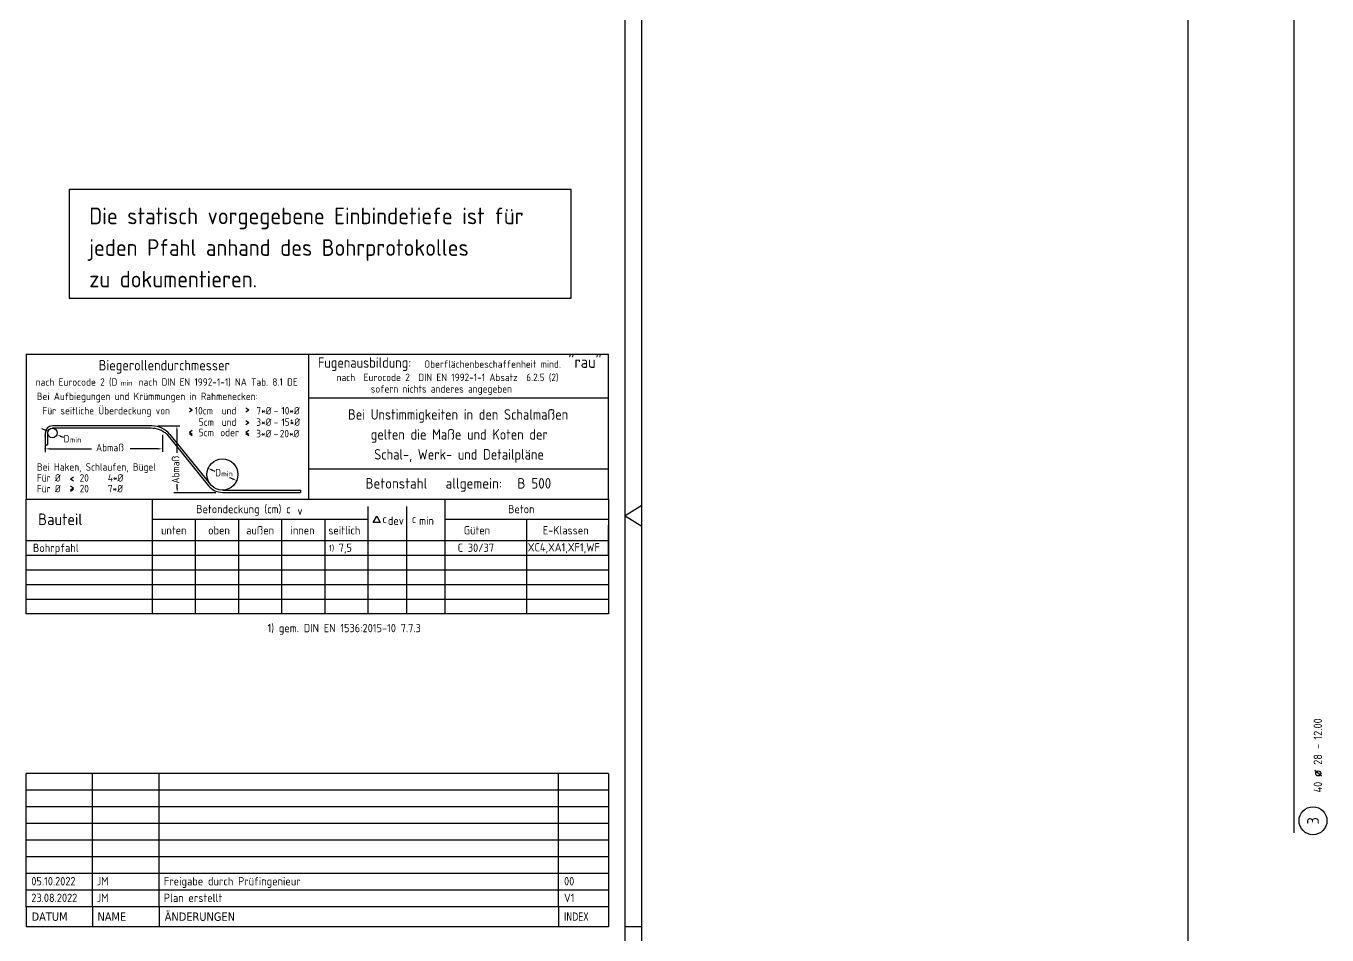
# Model space of a CAD drawing. Extents: x -21.8 to -1.8, y -3.4 to 17.6.
# Drawn here: x -11.6 to -1.82, y 3.97 to 10.81 of the extents above; entities that cross this region are included whole.
import ezdxf
from ezdxf.enums import TextEntityAlignment as Align

# ---------------------------------------------------------------- set-up
doc = ezdxf.new("R2010")
doc.units = 0
doc.header["$LTSCALE"] = 0.25
doc.linetypes.add('AUSGEZOGEN', pattern=[1000.01, 1000, 0.01])
for name, color, linetype in [('BET-ANS', 7, 'Continuous'), ('RAHMEN', 7, 'Continuous'), ('RND', 7, 'Continuous'), ('STEMPEL', 7, 'Continuous'), ('TEXT', 7, 'Continuous')]:
    doc.layers.add(name, color=color, linetype=linetype)
doc.styles.add('helv', font='tahoma.ttf')
doc.styles.add('txt', font='isocp.shx')

# ---------------------------------------------------------------- blocks, each defined once
blk = doc.blocks.new('DINA1')
at = {"layer": 'RAHMEN'}
blk.add_line((84.1, 59.4), (0, 59.4), dxfattribs=at)
at = {"layer": 'RAHMEN', "color": 7, "linetype": 'Continuous'}
for p, q in [((41.74, 59.4), (42.05, 58.9)), ((42.05, 58.9), (42.36, 59.4))]:
    blk.add_line(p, q, dxfattribs=at)
at = {"layer": 'RAHMEN', "color": 5}
blk.add_line((83.6, 58.9), (2, 58.9), dxfattribs=at)
blk = doc.blocks.new('Plankopf-ER')
at = {"layer": 'RAHMEN', "color": 7, "linetype": 'Continuous'}
for p, q in [((-0.5, 4.6), (-18, 4.6)), ((-18, 4.1), (-18, 4.6)), ((-16, 4.1), (-16, 4.6)), ((-14, 4.1), (-14, 4.6)), ((-2, 4.1), (-2, 4.6)), ((-0.5, 4.6), (-0.5, 4.1)), ((-0.5, 4.1), (-18, 4.1)), ((-18, 3.6), (-18, 4.1)), ((-16, 3.6), (-16, 4.1)), ((-14, 3.6), (-14, 4.1)), ((-2, 3.6), (-2, 4.1)), ((-0.5, 4.1), (-0.5, 3.6)), ((-0.5, 3.6), (-18, 3.6)), ((-18, 3.1), (-18, 3.6)), ((-16, 3.1), (-16, 3.6)), ((-14, 3.1), (-14, 3.6)), ((-2, 3.1), (-2, 3.6)), ((-0.5, 3.6), (-0.5, 3.1)), ((-0.5, 3.1), (-18, 3.1)), ((-18, 2.6), (-18, 3.1)), ((-16, 2.6), (-16, 3.1)), ((-14, 2.6), (-14, 3.1)), ((-2, 2.6), (-2, 3.1)), ((-0.5, 3.1), (-0.5, 2.6)), ((-0.5, 2.6), (-18, 2.6)), ((-18, 2.1), (-18, 2.6)), ((-16, 2.1), (-16, 2.6)), ((-14, 2.1), (-14, 2.6)), ((-2, 2.1), (-2, 2.6)), ((-0.5, 2.6), (-0.5, 2.1)), ((-0.5, 2.1), (-18, 2.1)), ((-18, 1.6), (-18, 2.1)), ((-16, 1.6), (-16, 2.1)), ((-14, 1.6), (-14, 2.1)), ((-2, 1.6), (-2, 2.1)), ((-0.5, 2.1), (-0.5, 1.6)), ((-0.5, 1.6), (-18, 1.6)), ((-18, 1.1), (-18, 1.6)), ((-16, 1.1), (-16, 1.6)), ((-14, 1.1), (-14, 1.6)), ((-2, 1.1), (-2, 1.6)), ((-0.5, 1.6), (-0.5, 1.1)), ((-0.5, 1.1), (-18, 1.1)), ((-18, 0.6), (-18, 1.1)), ((-16, 0.6), (-16, 1.1)), ((-14, 0.6), (-14, 1.1)), ((-2, 0.6), (-2, 1.1)), ((-0.5, 1.1), (-0.5, 0.6)), ((-0.5, 0.6), (-18, 0.6)), ((-18, 0.6), (-18, 0)), ((-16, 0.6), (-16, 0)), ((-14, 0.6), (-14, 0)), ((-2, 0.6), (-2, 0)), ((-0.5, 0.6), (-0.5, 0)), ((-0.5, 0), (-18, 0))]:
    blk.add_line(p, q, dxfattribs=at)
at = {"layer": 'RAHMEN', "color": 7, "linetype": 'Continuous', "style": 'txt'}
for tag, p in [('INDEX-D8', (-17.841, 4.242)), ('INDEX-N8', (-15.876, 4.242)), ('INDEX-X8', (-13.857, 4.242)), ('INDEX8', (-1.833, 4.242)), ('INDEX-D7', (-17.841, 3.742)), ('INDEX-N7', (-15.876, 3.742)), ('INDEX-X7', (-13.857, 3.742)), ('INDEX7', (-1.833, 3.742)), ('INDEX-D6', (-17.841, 3.242)), ('INDEX-N6', (-15.876, 3.242)), ('INDEX-X6', (-13.857, 3.242)), ('INDEX6', (-1.833, 3.242)), ('INDEX-D5', (-17.841, 2.742)), ('INDEX-N5', (-15.876, 2.742)), ('INDEX-X5', (-13.857, 2.742)), ('INDEX5', (-1.833, 2.742)), ('INDEX-D4', (-17.841, 2.242)), ('INDEX-N4', (-15.876, 2.242)), ('INDEX-X4', (-13.857, 2.242)), ('INDEX4', (-1.833, 2.242)), ('INDEX-D3', (-17.841, 1.742)), ('INDEX-N3', (-15.876, 1.742)), ('INDEX-X3', (-13.857, 1.742)), ('INDEX3', (-1.833, 1.742)), ('INDEX-D2', (-17.841, 1.242)), ('INDEX-N2', (-15.876, 1.242)), ('INDEX-X2', (-13.857, 1.242)), ('INDEX2', (-1.833, 1.242)), ('INDEX-D1', (-17.841, 0.742)), ('INDEX-N1', (-15.876, 0.742)), ('INDEX-X1', (-13.857, 0.742)), ('INDEX1', (-1.833, 0.742))]:
    blk.add_attdef(tag, p, '', height=0.25, dxfattribs=at)
at = {"layer": 'STEMPEL', "color": 7, "linetype": 'Continuous', "style": 'helv'}
for s, p in [('DATUM', (-17.833, 0.176)), ('NAME', (-15.853, 0.176)), ('ÄNDERUNGEN', (-13.833, 0.176))]:
    blk.add_text(s, height=0.25, dxfattribs=at).set_placement(p)
at = {"layer": 'STEMPEL', "color": 7, "linetype": 'Continuous', "style": 'helv', "width": 0.8}
blk.add_text('INDEX', height=0.25, dxfattribs=at).set_placement((-1.833, 0.176))
blk = doc.blocks.new('RND_AUSZ')
at = {"layer": 'RND', "color": 7, "linetype": 'Continuous'}
blk.add_line((1.341, 0.262), (1.509, 0.466), dxfattribs=at)
at = {"layer": 'RND', "color": 1, "linetype": 'Continuous'}
blk.add_circle((0, 0.52), 0.42, dxfattribs=at)
at = {"layer": 'RND', "color": 7, "linetype": 'Continuous'}
blk.add_circle((1.425, 0.364), 0.075, dxfattribs=at)
at = {"layer": 'RND', "color": 7, "linetype": 'Continuous', "style": 'txt'}
blk.add_text('-', height=0.25, dxfattribs=at).set_placement((2.163, 0.25))
for tag, p in [('WIEOFT', (-0.536, 0.25)), ('STK', (1.174, 0.25))]:
    blk.add_attdef(tag, text='', height=0.25, dxfattribs=at).set_placement(p, align=Align.RIGHT)
at = {"layer": 'RND', "color": 1, "linetype": 'Continuous', "style": 'txt'}
blk.add_attdef('POS', text='', height=0.35, dxfattribs=at).set_placement((0, 0.52), align=Align.MIDDLE)
at = {"layer": 'RND', "color": 7, "linetype": 'Continuous', "style": 'txt'}
for tag, p in [('DS', (1.683, 0.25)), ('LANG', (2.441, 0.25)), ('TEXT', (3.669, 0.25))]:
    blk.add_attdef(tag, p, '', height=0.25, dxfattribs=at)

msp = doc.modelspace()

# ---------------------------------------------------------------- linework, layer by layer
at = {"layer": 'RAHMEN', "color": 5, "linetype": 'Continuous'}
for p, q in [((-11.5962, 8.3394), (-7.2212, 8.3394)), ((-11.5962, 8.3394), (-11.5962, 7.2498)), ((-9.4716, 7.2498), (-9.4716, 8.3394)), ((-7.2212, 7.2498), (-7.2212, 8.3394)), ((-7.2212, 6.823), (-7.2212, 7.0542))]:
    msp.add_line(p, q, dxfattribs=at)
at = {"layer": 'RAHMEN', "color": 7, "linetype": 'AUSGEZOGEN'}
for p, q in [((-10.3472, 7.918), (-10.369, 7.9333)), ((-10.3472, 7.918), (-10.369, 7.9027)), ((-9.9222, 7.918), (-9.944, 7.9333)), ((-9.9222, 7.918), (-9.944, 7.9027)), ((-9.4716, 8.0106), (-7.2212, 8.0106)), ((-9.922, 7.8231), (-9.9438, 7.8384)), ((-9.922, 7.8231), (-9.9438, 7.8078)), ((-10.369, 7.7541), (-10.3472, 7.7694)), ((-10.369, 7.7541), (-10.3472, 7.7388)), ((-10.369, 7.7444), (-10.3472, 7.7291)), ((-9.944, 7.7541), (-9.9222, 7.7694)), ((-9.944, 7.7541), (-9.9222, 7.7388)), ((-9.944, 7.7444), (-9.9222, 7.7291)), ((-9.4716, 7.4786), (-7.2212, 7.4786)), ((-11.2615, 7.4027), (-11.2397, 7.418)), ((-11.2615, 7.4027), (-11.2397, 7.3874)), ((-11.2397, 7.3323), (-11.2615, 7.3475)), ((-11.2397, 7.3323), (-11.2615, 7.317)), ((-11.2397, 7.3226), (-11.2615, 7.3073)), ((-11.5962, 6.9386), (-7.2212, 6.9386)), ((-11.5962, 6.8286), (-7.2212, 6.8286)), ((-11.5962, 6.7186), (-7.2212, 6.7186)), ((-11.5962, 6.6086), (-7.2212, 6.6086)), ((-11.5962, 6.4986), (-7.2212, 6.4986))]:
    msp.add_line(p, q, dxfattribs=at)
at = {"layer": 'RAHMEN', "color": 7, "linetype": 'Continuous'}
for p, q in [((-11.4314, 7.76), (-11.478, 7.778)), ((-11.4515, 7.7471), (-11.4515, 7.6585)), ((-11.4338, 7.7471), (-11.4338, 7.6585)), ((-10.6506, 7.8003), (-11.3984, 7.8003)), ((-10.6569, 7.7826), (-11.3984, 7.7826)), ((-11.3385, 7.7243), (-11.315, 7.7152)), ((-10.6049, 7.802), (-10.4418, 7.802)), ((-10.5716, 7.7323), (-10.5716, 7.6056)), ((-10.5393, 7.7379), (-10.2244, 7.3503)), ((-10.5151, 7.7358), (-10.212, 7.3628)), ((-10.463, 7.7683), (-10.463, 7.5978)), ((-11.4515, 7.6585), (-11.4338, 7.6585)), ((-11.4515, 7.6529), (-11.4515, 7.6027)), ((-11.4178, 7.6281), (-11.1036, 7.6281)), ((-10.6053, 7.6281), (-10.8145, 7.6281)), ((-10.1756, 7.4589), (-10.1976, 7.4684)), ((-10.4607, 7.3331), (-10.4607, 7.3626)), ((-10.0446, 7.4024), (-10.065, 7.4112)), ((-10.6458, 6.4015), (-10.6458, 7.2498)), ((-10.4863, 7.2993), (-10.1696, 7.2993)), ((-10.1196, 7.3184), (-9.535, 7.3181)), ((-10.1196, 7.3004), (-9.535, 7.3004)), ((-9.535, 7.3181), (-9.535, 7.3004)), ((-8.447, 6.3886), (-8.447, 7.2498)), ((-9.0263, 6.3886), (-9.0263, 7.195)), ((-8.7367, 6.3886), (-8.7367, 7.195)), ((-10.3219, 6.3886), (-10.3219, 7.0989)), ((-9.998, 6.3886), (-9.998, 7.0989)), ((-9.6741, 6.3886), (-9.6741, 7.0989)), ((-9.3502, 6.3886), (-9.3502, 7.0989)), ((-7.8341, 6.3886), (-7.8341, 7.0989)), ((-10.6458, 6.3886), (-10.6458, 6.9386)), ((-9.0263, 6.3886), (-9.0263, 6.9386)), ((-6.9712, 4.037), (-7.0962, 4.037))]:
    msp.add_line(p, q, dxfattribs=at)
at = {"layer": 'RAHMEN', "color": 1, "linetype": 'Continuous'}
for p, q in [((-10.6458, 7.0989), (-9.0263, 7.0989)), ((-8.447, 7.0989), (-7.2212, 7.0989))]:
    msp.add_line(p, q, dxfattribs=at)
at = {"layer": 'RAHMEN', "color": 5, "linetype": 'AUSGEZOGEN'}
msp.add_lwpolyline([(-11.5962, 7.2498), (-7.2212, 7.2498), (-7.2212, 6.3886), (-11.5962, 6.3886)], close=True, dxfattribs=at)
at = {"layer": 'RAHMEN', "color": 1, "linetype": 'Continuous'}
msp.add_lwpolyline([(-8.9619, 7.1212), (-8.9347, 7.074), (-8.9892, 7.074)], close=True, dxfattribs=at)
at = {"layer": 'RAHMEN', "color": 7, "linetype": 'Continuous'}
for centre, radius in [((-11.3984, 7.7471), 0.0354), ((-10.1211, 7.4354), 0.117)]:
    msp.add_circle(centre, radius, dxfattribs=at)
for centre, radius, start, end in [((-11.3984, 7.7471), 0.0531, 89.99998, 180), ((-10.6569, 7.6054), 0.1772, 48.41068, 90), ((-10.6506, 7.6257), 0.1746, 39.09564, 90), ((-10.1196, 7.4354), 0.135, 219.09564, 270)]:
    msp.add_arc(centre, radius, start, end, dxfattribs=at)
for p in [(-9.6025, 7.8407), (-11.4515, 7.7266), (-11.4515, 7.6281), (-10.2286, 7.4817), (-10.0136, 7.3891)]:
    msp.add_point(p, dxfattribs=at)
for points in [[(-11.4574, 7.7653), (-11.4542, 7.7735), (-11.4314, 7.76)], [(-11.34, 7.7202), (-11.3369, 7.7283), (-11.3629, 7.7337)], [(-10.4574, 7.7683), (-10.4686, 7.7683), (-10.463, 7.802)], [(-11.4178, 7.6224), (-11.4178, 7.6337), (-11.4515, 7.6281)], [(-10.6053, 7.6224), (-10.6053, 7.6337), (-10.5716, 7.6281)], [(-10.1998, 7.4632), (-10.1954, 7.4735), (-10.2286, 7.4817)], [(-10.4551, 7.3331), (-10.4663, 7.3331), (-10.4607, 7.2993)], [(-10.0469, 7.3973), (-10.0424, 7.4076), (-10.0136, 7.3891)]]:
    msp.add_solid(points, dxfattribs=at)
at = {"layer": 'RND', "color": 1, "linetype": 'AUSGEZOGEN'}
for points in [[(-2.8661, 1.9311), (-2.8661, 16.8811)], [(-2.0696, 4.7422), (-2.0696, 16.7422)]]:
    msp.add_lwpolyline(points, dxfattribs=at)
at = {"layer": 'TEXT', "color": 6, "linetype": 'AUSGEZOGEN'}
msp.add_lwpolyline([(-11.2717, 8.7595), (-7.5001, 8.7595), (-7.5001, 9.5766), (-11.2717, 9.5766)], close=True, dxfattribs=at)

# ---------------------------------------------------------------- block references
at = {"layer": 'BET-ANS', "xscale": 0.25, "yscale": 0.25, "zscale": 0.25}
msp.add_blockref('Plankopf-ER', (-7.0962, 4.037), dxfattribs=at).add_auto_attribs({'INDEX1': 'V1', 'INDEX-N1': 'JM', 'INDEX-D1': '23.08.2022', 'INDEX-X1': 'Plan erstellt', 'INDEX2': '00', 'INDEX-N2': 'JM', 'INDEX-D2': '05.10.2022', 'INDEX-X2': 'Freigabe durch Prüfingenieur'})
at = {"layer": 'RAHMEN', "xscale": 0.25, "yscale": 0.25, "zscale": 0.25, "rotation": 270}
msp.add_blockref('DINA1', (-21.8212, 17.637), dxfattribs=at)
at = {"layer": 'RND', "color": 1, "linetype": 'AUSGEZOGEN', "xscale": 0.25, "yscale": 0.25, "zscale": 0.25, "rotation": 90}
msp.add_blockref('RND_AUSZ', (-1.7982, 4.8328), dxfattribs=at).add_auto_attribs({'POS': '3', 'STK': '40', 'DS': '28', 'LANG': '12.00'})

# ---------------------------------------------------------------- texts
at = {"layer": 'RAHMEN', "color": 1, "linetype": 'Continuous', "style": 'txt', "width": 0.95}
for s, p in [('Fugenausbildung:', (-9.0532, 8.237)), ('Biegerollendurchmesser', (-10.5573, 8.2172)), ('Bei Unstimmigkeiten in den Schalmaßen', (-8.35, 7.8473)), ('gelten die Maße und Koten der', (-8.3415, 7.6973)), ('Schal-, Werk- und Detailpläne', (-8.3432, 7.5473))]:
    msp.add_text(s, height=0.07875, dxfattribs=at).set_placement(p, align=Align.CENTER)
at = {"layer": 'RAHMEN', "color": 7, "linetype": 'Continuous', "style": 'txt'}
for s, height, p in [('Oberflächenbeschaffenheit mind.', 0.05625, (-8.604, 8.237)), ('nach  Eurocode 2  DIN EN 1992-1-1 Absatz  6.2.5 (2)', 0.05625, (-9.2631, 8.137)), ('Bei Aufbiegungen und Krümmungen in Rahmenecken:', 0.05625, (-11.5153, 7.9946)), ('sofern nichts anderes angegeben', 0.05625, (-9.0065, 8.0504)), ('10cm', 0.05625, (-10.3287, 7.8865)), ('und', 0.05625, (-10.1265, 7.8865)), ('7*%%C', 0.05625, (-9.8657, 7.8865)), ('10*%%C', 0.05625, (-9.6775, 7.8865)), ('5cm', 0.05625, (-10.2985, 7.8006)), ('und', 0.05625, (-10.1263, 7.8006)), ('3*%%C', 0.05625, (-9.8664, 7.8006)), ('-', 0.0563, (-9.7357, 7.8006)), ('-', 0.0563, (-9.735, 7.8865)), ('15*%%C', 0.05625, (-9.6775, 7.8006)), ('D', 0.0563, (-11.3139, 7.6759)), ('5cm', 0.05625, (-10.299, 7.7226)), ('oder', 0.05625, (-10.1367, 7.7226)), ('3*%%C', 0.05625, (-9.8672, 7.7146)), ('-', 0.0563, (-9.7364, 7.7146)), ('20*%%C', 0.05625, (-9.6897, 7.7146)), ('Abmaß', 0.05625, (-11.0699, 7.6098)), ('Für %%C', 0.05625, (-11.5143, 7.3818)), ('Bei Haken, Schlaufen, Bügel', 0.05625, (-11.5142, 7.4637)), ('20', 0.05625, (-11.1933, 7.3818)), ('4*%%C', 0.05625, (-10.9814, 7.3818)), ('D', 0.0563, (-10.1753, 7.4207)), ('Für %%C', 0.05625, (-11.5143, 7.3008)), ('20', 0.05625, (-11.1932, 7.3008)), ('7*%%C', 0.05625, (-10.9814, 7.3008))]:
    msp.add_text(s, height=height, dxfattribs=at).set_placement(p)
msp.add_text('nach Eurocode 2 (D     nach DIN EN 1992-1-1) NA Tab. 8.1 DE', height=0.05625, dxfattribs=at).set_placement((-10.5392, 8.1017), align=Align.CENTER)
msp.add_text('Für seitliche Überdeckung von', height=0.05625, dxfattribs=at).set_placement((-10.5148, 7.8865), align=Align.RIGHT)
msp.add_text('Abmaß', height=0.05625, rotation=90, dxfattribs=at).set_placement((-10.4448, 7.3669))
at = {"layer": 'RAHMEN', "color": 1, "linetype": 'Continuous', "style": 'txt'}
for s, height, p in [('Betonstahl', 0.07875, (-9.0458, 7.3293)), ('allgemein:', 0.07875, (-8.4442, 7.3293)), ('B 500 ', 0.07875, (-7.9048, 7.3293)), ('Bauteil', 0.0875, (-11.5048, 7.0547)), ('Betondeckung (cm) c', 0.0625, (-10.3181, 7.1439)), ('v', 0.0625, (-9.5572, 7.1307)), ('Beton', 0.0625, (-7.9749, 7.1439)), ('c', 0.0625, (-8.9189, 7.0698)), ('dev', 0.0625, (-8.8781, 7.0565)), ('c', 0.0625, (-8.6978, 7.0698)), ('min', 0.0625, (-8.6435, 7.0565))]:
    msp.add_text(s, height=height, dxfattribs=at).set_placement(p)
at = {"layer": 'TEXT', "color": 6, "linetype": 'AUSGEZOGEN', "style": 'txt'}
for s, p in [('Die statisch vorgegebene Einbindetiefe ist für', (-11.1212, 9.3159)), ('jeden Pfahl anhand des Bohrprotokolles', (-11.1212, 9.0784)), ('zu dokumentieren.', (-11.1212, 8.8409))]:
    msp.add_text(s, height=0.125, dxfattribs=at).set_placement(p)
at = {"layer": 'TEXT', "color": 1, "style": 'txt'}
msp.add_text('"rau"', height=0.0875, dxfattribs=at).set_placement((-7.5215, 8.2368))
at = {"layer": 'TEXT', "color": 7, "linetype": 'AUSGEZOGEN', "style": 'txt'}
for s, height, p in [('min', 0.04008, (-10.8843, 8.1028)), ('min', 0.04008, (-11.2686, 7.6752)), ('min', 0.04008, (-10.13, 7.42)), ('unten', 0.0625, (-10.5818, 6.9848)), ('oben', 0.0625, (-10.2281, 6.9848)), ('außen', 0.0625, (-9.9424, 6.9848)), ('innen', 0.0625, (-9.609, 6.9848)), ('seitlich', 0.0625, (-9.3252, 6.9848)), ('Güten', 0.0625, (-8.308, 6.9848)), ('E-Klassen', 0.0625, (-7.7142, 6.9848)), ('Bohrpfahl', 0.0625, (-11.544, 6.8527)), ('7,5', 0.0625, (-9.2474, 6.8537)), ('C 30/37', 0.0625, (-8.3535, 6.8537)), ('XC4,XA1,XF1,WF', 0.0625, (-7.8269, 6.8571)), ('1) gem. DIN EN 1536:2015-10 7.7.3', 0.0625, (-9.782, 6.2497))]:
    msp.add_text(s, height=height, dxfattribs=at).set_placement(p)
at = {"layer": 'TEXT', "color": 102, "linetype": 'AUSGEZOGEN', "style": 'txt'}
msp.add_text('1)', height=0.045, dxfattribs=at).set_placement((-9.3212, 6.8602))

doc.saveas('drawing.dxf')
